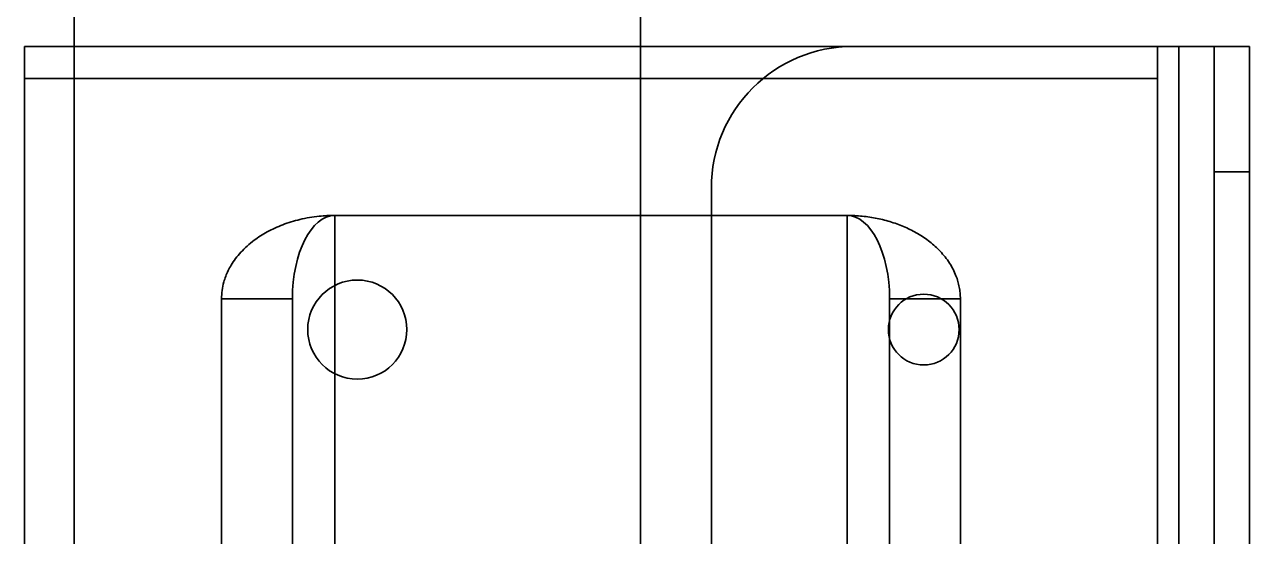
# Model space of a CAD drawing. Header units: millimetres. Extents: x -431 to 3717, y -325 to 2729.
# Drawn here: x 1338.5 to 1425, y 515.4 to 551.5 of the extents above; entities that cross this region are included whole.
import ezdxf

# ---------------------------------------------------------------- set-up
doc = ezdxf.new("R2010")
doc.units = ezdxf.units.MM

msp = doc.modelspace()

# ---------------------------------------------------------------- linework, layer by layer
at = {"color": 7, "linetype": 'Continuous', "lineweight": 35}
for p, q in [((1342.015, 593.2), (1342.015, 478)), ((1342.015, 593.2), (1342.015, 478)), ((1382.015, 593.2), (1382.015, 478)), ((1382.015, 593.2), (1382.015, 478)), ((1338.515, 550), (1338.515, 501.711)), ((1338.515, 547.73), (1338.515, 550)), ((1338.515, 550), (1418.515, 550)), ((1420.015, 550), (1397.015, 550)), ((1420.015, 550), (1397.015, 550)), ((1418.515, 550), (1418.515, 501.711)), ((1418.515, 547.73), (1418.515, 550)), ((1422.515, 550), (1420.015, 550)), ((1420.015, 50), (1420.015, 550)), ((1425.015, 550), (1420.015, 550)), ((1420.015, 50), (1420.015, 550)), ((1425.015, 550), (1422.515, 550)), ((1422.515, 550), (1425.015, 550)), ((1422.515, 550), (1422.515, 541.15)), ((1422.515, 50), (1422.515, 550)), ((1425.015, 541.15), (1425.015, 550)), ((1425.015, 50), (1425.015, 550)), ((1338.515, 547.73), (1418.515, 547.73)), ((1338.515, 547.73), (1338.515, 499.441)), ((1418.515, 547.73), (1418.515, 499.441)), ((1422.515, 541.15), (1422.515, 360.573)), ((1422.515, 541.15), (1425.015, 541.15)), ((1425.015, 360.573), (1425.015, 541.15)), ((1387.015, 60), (1387.015, 540)), ((1387.015, 60), (1387.015, 540)), ((1360.429, 538.062), (1396.601, 538.062)), ((1360.429, 538.062), (1360.429, 337)), ((1360.429, 538.062), (1396.601, 538.062)), ((1360.429, 538.062), (1360.429, 337)), ((1396.601, 538.062), (1396.601, 337)), ((1396.601, 538.062), (1396.601, 337)), ((1352.429, 498.8), (1352.429, 532.172)), ((1352.429, 532.172), (1352.429, 67.828)), ((1357.429, 532.172), (1352.429, 532.172)), ((1357.429, 532.172), (1357.429, 337)), ((1357.429, 498.8), (1357.429, 532.172)), ((1399.601, 532.172), (1399.601, 337)), ((1404.601, 532.172), (1399.601, 532.172)), ((1399.601, 532.172), (1399.601, 498.8)), ((1404.601, 532.172), (1404.601, 67.828)), ((1404.601, 532.172), (1404.601, 498.8))]:
    msp.add_line(p, q, dxfattribs=at)
for centre, radius in [((1362.015, 530), 3.5), ((1362.015, 530), 3.5), ((1402.015, 530), 2.5), ((1402.015, 530), 2.5)]:
    msp.add_circle(centre, radius, dxfattribs=at)
msp.add_arc((1397.015, 540), 10, 90, 180, dxfattribs=at)
msp.add_arc((1397.015, 540), 10, 90, 180, dxfattribs=at)
for centre, start_param, end_param in [((1360.429, 532.172), 0, 1.570796), ((1396.601, 532.172), 4.712389, 6.283185)]:
    msp.add_ellipse(centre, major_axis=(0, 5.889), ratio=0.5094, start_param=start_param, end_param=end_param, dxfattribs=at)
for points, knots in [([(1352.429, 532.172), (1352.437, 532.372), (1352.453, 532.771), (1352.568, 533.303), (1352.721, 533.768), (1352.894, 534.166), (1353.121, 534.584), (1353.414, 535.019), (1353.786, 535.469), (1354.224, 535.903), (1354.693, 536.288), (1355.174, 536.62), (1355.658, 536.908), (1356.186, 537.173), (1356.75, 537.41), (1357.344, 537.613), (1357.971, 537.784), (1358.632, 537.919), (1359.272, 538.006), (1359.873, 538.053), (1360.244, 538.059), (1360.429, 538.062)], [0, 0, 0, 0, 0.0714518, 0.1429019, 0.191934, 0.2410069, 0.2900346, 0.3493169, 0.4085941, 0.4694717, 0.5303407, 0.5783801, 0.6264147, 0.6757401, 0.7250591, 0.773185, 0.8213047, 0.8713572, 0.9214043, 0.9605578, 1, 1, 1, 1]), ([(1396.601, 538.062), (1396.781, 538.059), (1397.141, 538.054), (1397.677, 538.012), (1398.206, 537.947), (1398.729, 537.854), (1399.241, 537.737), (1399.745, 537.593), (1400.233, 537.425), (1400.705, 537.233), (1401.155, 537.02), (1401.6, 536.777), (1402.031, 536.505), (1402.446, 536.202), (1402.826, 535.88), (1403.19, 535.523), (1403.529, 535.131), (1403.836, 534.702), (1404.093, 534.258), (1404.289, 533.822), (1404.432, 533.401), (1404.529, 532.996), (1404.59, 532.586), (1404.598, 532.31), (1404.601, 532.172)], [0, 0, 0, 0, 0.038087, 0.076441, 0.114653, 0.152866, 0.192089, 0.231316, 0.271515, 0.311717, 0.352806, 0.393898, 0.440124, 0.486354, 0.533526, 0.580702, 0.635936, 0.691174, 0.747558, 0.803945, 0.852639, 0.901333, 0.950666, 1, 1, 1, 1])]:
    msp.add_open_spline(points, degree=3, knots=knots, dxfattribs=at)

doc.saveas('drawing.dxf')
